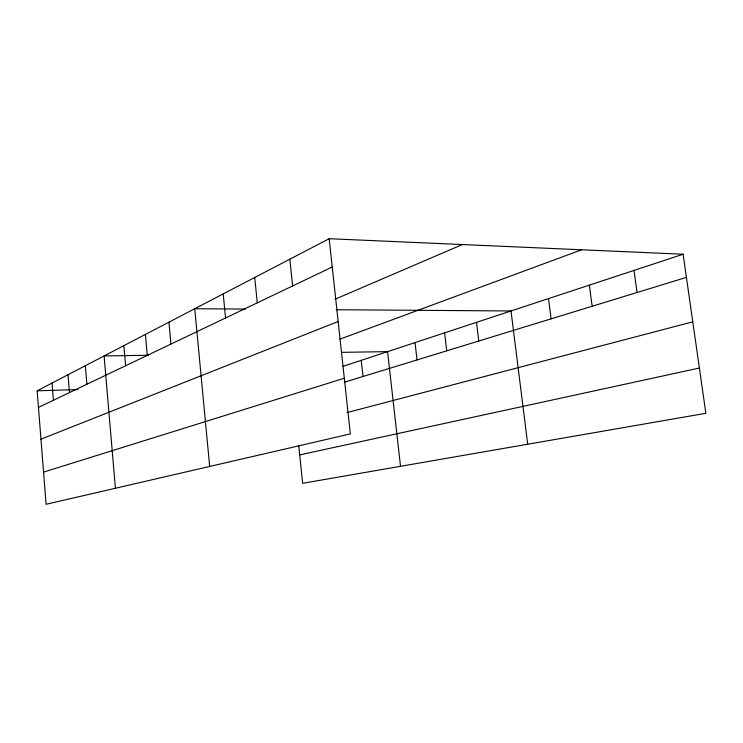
<?xml version="1.0" encoding="UTF-8"?>
<svg xmlns="http://www.w3.org/2000/svg" width="743" height="743" viewBox="0 0 743 743"><rect width="100%" height="100%" fill="white"/><g stroke="black" fill="none" stroke-linecap="round" stroke-linejoin="round"><path stroke-width="1.11" d="M329.168 238.707L350.343 433.912L46.085 504.293L37.15 390.818L329.168 238.707L683.114 254.236L705.85 413.303L302.624 483.303L298.76 445.949M38.45 407.387L332.242 267.016M335.065 299.234L462.35 244.549M40.958 439.169L338.149 321.496M339.802 339.198L581.602 249.787M343.08 366.308L683.114 254.236M43.549 472.111L344.306 378.233M344.789 382.078L686.421 277.371M346.99 412.597L692.773 321.83M299.689 454.902L699.386 368.045M37.15 390.818L78.034 389.573M148.646 355.265L104.104 355.943L115.406 488.253M341.483 352.349L387.567 351.653L400.514 466.307M245.385 309.088L194.74 308.726L209.675 466.446M336.235 309.729L511.008 310.964L527.716 444.221M634.02 270.415L637.067 292.501M589.338 285.145L592.152 306.265M548.492 298.612L551.102 318.849M476.486 322.341L478.761 341.018M444.593 332.855L446.719 350.835M415.031 342.597L417.037 359.937M361.228 360.327L363.011 376.497M289.826 259.205L292.612 285.944M254.719 277.492L257.273 302.828M223.197 293.903L225.547 317.985M168.93 322.174L170.946 344.074M145.405 334.424L147.281 355.386M123.877 345.644L125.632 365.732M85.343 365.714L86.894 384.242M68.031 374.732L69.489 392.555M52.019 383.072L53.394 400.245"/></g></svg>
